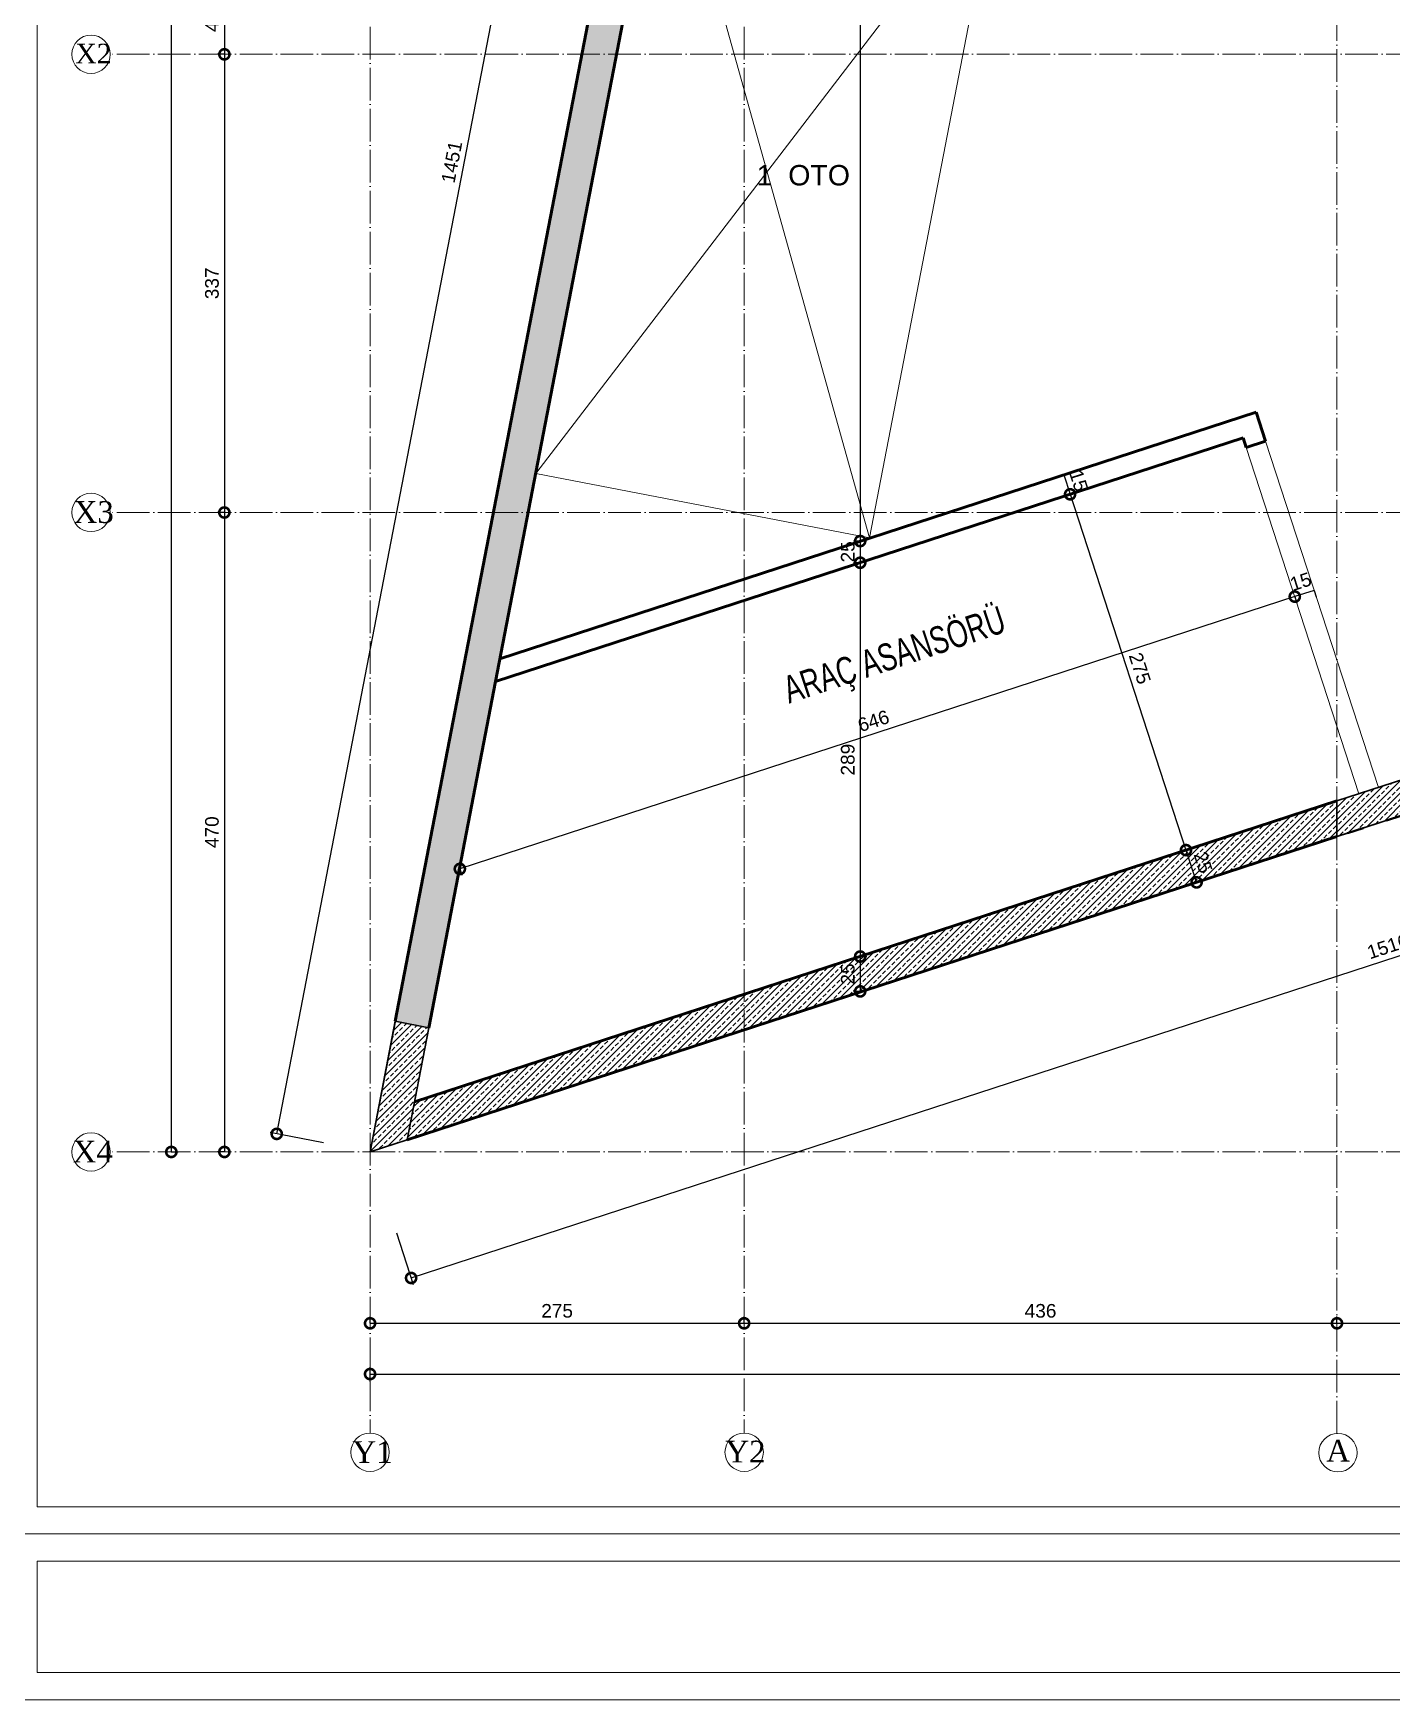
# Model space of a CAD drawing. Header units: millimetres. Extents: x 7519 to 33116, y -1769 to 3101.
# Drawn here: x 13776 to 14774, y 562 to 1787 of the extents above; entities that cross this region are included whole.
import ezdxf

# ---------------------------------------------------------------- set-up
doc = ezdxf.new("R2010")
doc.units = ezdxf.units.MM
doc.linetypes.add('ACAD_ISO03W100', pattern=[30, 12, -18])
doc.linetypes.add('ACAD_ISO04W100', pattern=[30, 24, -3, 0, -3])
for name, color, linetype, lineweight in [('duvar', 145, 'Continuous', 53), ('iç ölçü x', 20, 'Continuous', 9), ('kolon', 1, 'Continuous', 30), ('t tarama', 250, 'Continuous', 18), ('tarama', 157, 'Continuous', 15), ('çizgi', 234, 'Continuous', 9)]:
    doc.layers.add(name, color=color, linetype=linetype, lineweight=lineweight)
doc.layers.add('kapı pen', color=4, linetype='Continuous')
doc.styles.add('ARIAL', font='arial.ttf', dxfattribs={"height": 10})
doc.styles.get("Standard").update_dxf_attribs({"font": 'arial.ttf'})
doc.styles.add('TÜRKÇE', font='times.ttf')
doc.dimstyles.new('KESİT', dxfattribs={"dimscale": 0, "dimtxt": 10, "dimasz": 15, "dimexe": 5, "dimexo": 5, "dimgap": 4, "dimtad": 1, "dimdec": 0, "dimdsep": 46, "dimtxsty": 'ARIAL', "dimblk": 'DOTSMALL', "dimcen": -2, "dimclrd": 256, "dimclre": 8, "dimclrt": 4, "dimadec": 0, "dimazin": 0, "dimtfac": 0.533333, "dimtdec": 0, "dimtix": 1, "dimtmove": 2, "dimatfit": 3, "dimldrblk": 'DOTSMALL', "dimfxl": 35, "dimfxlon": 1, "dimtolj": 1, "dimarcsym": 0})
pattern_1 = [(45, (-20204.8364, 0), (-4.4901281, 4.4901281), []), (45, (-20200.346, 0), (-4.4901281, 4.4901281), [3.175, -1.5875])]

# ---------------------------------------------------------------- blocks, each defined once
blk = doc.blocks.new('_DotSmall')
at = {"color": 0, "linetype": 'ByBlock', "const_width": 0.5}
blk.add_lwpolyline([(-0.0625, 0, 1), (0.0625, 0, 1)], format="xyb", close=True, dxfattribs=at)
blk = doc.blocks.new('*D175')
at = {"layer": 'Defpoints', "color": 0, "transparency": 16777216}
for p in [(14380.2, 2288.1), (14383.4, 1413.7), (14383.8, 1413.7)]:
    blk.add_point(p, dxfattribs=at)
at = {"layer": 'iç ölçü x', "color": 8, "lineweight": -2, "transparency": 16777216}
for p, q in [((14383.4, 2288.1), (14388.4, 2288.1)), ((14383.4, 1413.7), (14378.4, 1413.7))]:
    blk.add_line(p, q, dxfattribs=at)
at = {"layer": 'iç ölçü x', "lineweight": -2, "transparency": 16777216}
blk.add_line((14383.4, 2288.1), (14383.4, 1413.7), dxfattribs=at)
at = {"layer": 'iç ölçü x', "lineweight": -2, "transparency": 16777216, "xscale": 15, "yscale": 15, "zscale": 15}
for p, rotation in [((14383.4, 2288.1), 90), ((14383.4, 1413.7), 270)]:
    blk.add_blockref('_DotSmall', p, dxfattribs=dict(at, rotation=rotation))
at = {"layer": 'iç ölçü x', "color": 4, "transparency": 16777216, "insert": (14374.3, 1850.9), "char_height": 10, "attachment_point": 5, "rotation": 90, "style": 'ARIAL'}
blk.add_mtext('\\A1;874', dxfattribs=at)
blk = doc.blocks.new('*D176')
at = {"layer": 'Defpoints', "color": 0, "transparency": 16777216}
for p in [(14383.8, 1413.7), (14383.4, 1397.8), (14383.4, 1397.8)]:
    blk.add_point(p, dxfattribs=at)
at = {"layer": 'iç ölçü x', "color": 8, "lineweight": -2, "transparency": 16777216}
for p, q in [((14383.4, 1413.7), (14378.4, 1413.7)), ((14383.4, 1397.8), (14378.4, 1397.8))]:
    blk.add_line(p, q, dxfattribs=at)
at = {"layer": 'iç ölçü x', "lineweight": -2, "transparency": 16777216}
blk.add_line((14383.4, 1413.7), (14383.4, 1397.8), dxfattribs=at)
at = {"layer": 'iç ölçü x', "color": 4, "transparency": 16777216, "insert": (14374.3, 1405.8), "char_height": 10, "attachment_point": 5, "rotation": 90, "style": 'ARIAL'}
blk.add_mtext('\\A1;25', dxfattribs=at)
blk = doc.blocks.new('*D177')
at = {"layer": 'Defpoints', "color": 0, "transparency": 16777216}
for p in [(14383.4, 1397.8), (14382.9, 1108.4), (14383.4, 1108.4)]:
    blk.add_point(p, dxfattribs=at)
at = {"layer": 'iç ölçü x', "color": 8, "lineweight": -2, "transparency": 16777216}
for p, q in [((14383.4, 1397.8), (14378.4, 1397.8)), ((14383.4, 1108.4), (14388.4, 1108.4))]:
    blk.add_line(p, q, dxfattribs=at)
at = {"layer": 'iç ölçü x', "lineweight": -2, "transparency": 16777216}
blk.add_line((14383.4, 1397.8), (14383.4, 1108.4), dxfattribs=at)
at = {"layer": 'iç ölçü x', "lineweight": -2, "transparency": 16777216, "xscale": 15, "yscale": 15, "zscale": 15}
for p, rotation in [((14383.4, 1397.8), 90), ((14383.4, 1108.4), 270)]:
    blk.add_blockref('_DotSmall', p, dxfattribs=dict(at, rotation=rotation))
at = {"layer": 'iç ölçü x', "color": 4, "transparency": 16777216, "insert": (14374.3, 1253.1), "char_height": 10, "attachment_point": 5, "rotation": 90, "style": 'ARIAL'}
blk.add_mtext('\\A1;289', dxfattribs=at)
blk = doc.blocks.new('*D178')
at = {"layer": 'Defpoints', "color": 0, "transparency": 16777216}
for p in [(14382.9, 1108.4), (14383.4, 1082.8), (14384.9, 1082.8)]:
    blk.add_point(p, dxfattribs=at)
at = {"layer": 'iç ölçü x', "color": 8, "lineweight": -2, "transparency": 16777216}
for p, q in [((14383.4, 1108.4), (14388.4, 1108.4)), ((14383.4, 1082.8), (14378.4, 1082.8))]:
    blk.add_line(p, q, dxfattribs=at)
at = {"layer": 'iç ölçü x', "lineweight": -2, "transparency": 16777216}
blk.add_line((14383.4, 1108.4), (14383.4, 1082.8), dxfattribs=at)
at = {"layer": 'iç ölçü x', "lineweight": -2, "transparency": 16777216, "xscale": 15, "yscale": 15, "zscale": 15}
for p, rotation in [((14383.4, 1108.4), 90), ((14383.4, 1082.8), 270)]:
    blk.add_blockref('_DotSmall', p, dxfattribs=dict(at, rotation=rotation))
at = {"layer": 'iç ölçü x', "color": 4, "transparency": 16777216, "insert": (14374.3, 1095.6), "char_height": 10, "attachment_point": 5, "rotation": 90, "style": 'ARIAL'}
blk.add_mtext('\\A1;25', dxfattribs=at)
blk = doc.blocks.new('*D194')
at = {"layer": 'Defpoints', "color": 0, "transparency": 16777216}
for p in [(14530.4, 1461.5), (14535, 1447.2), (14537.7, 1448.1)]:
    blk.add_point(p, dxfattribs=at)
at = {"layer": 'iç ölçü x', "color": 8, "lineweight": -2, "transparency": 16777216}
for p, q in [((14533.1, 1462.4), (14537.8, 1463.9)), ((14537.7, 1448.1), (14542.5, 1449.7))]:
    blk.add_line(p, q, dxfattribs=at)
at = {"layer": 'iç ölçü x', "lineweight": -2, "transparency": 16777216}
blk.add_line((14533.1, 1462.4), (14537.7, 1448.1), dxfattribs=at)
at = {"layer": 'iç ölçü x', "color": 4, "transparency": 16777216, "insert": (14544, 1458.1), "char_height": 10, "attachment_point": 5, "rotation": 288.0531, "style": 'ARIAL'}
blk.add_mtext('\\A1;15', dxfattribs=at)
blk = doc.blocks.new('*D195')
at = {"layer": 'Defpoints', "color": 0, "transparency": 16777216}
for p in [(14535, 1447.2), (14622.9, 1186.6), (14622.9, 1186.6)]:
    blk.add_point(p, dxfattribs=at)
at = {"layer": 'iç ölçü x', "color": 8, "lineweight": -2, "transparency": 16777216}
for p, q in [((14537.7, 1448.1), (14542.5, 1449.7)), ((14622.9, 1186.6), (14627.7, 1188.2))]:
    blk.add_line(p, q, dxfattribs=at)
at = {"layer": 'iç ölçü x', "lineweight": -2, "transparency": 16777216}
blk.add_line((14537.7, 1448.1), (14622.9, 1186.6), dxfattribs=at)
at = {"layer": 'iç ölçü x', "lineweight": -2, "transparency": 16777216, "xscale": 15, "yscale": 15, "zscale": 15}
for p, rotation in [((14537.7, 1448.1), 108.0530983270383), ((14622.9, 1186.6), 288.0530983270383)]:
    blk.add_blockref('_DotSmall', p, dxfattribs=dict(at, rotation=rotation))
at = {"layer": 'iç ölçü x', "color": 4, "transparency": 16777216, "insert": (14589, 1320.2), "char_height": 10, "attachment_point": 5, "rotation": 288.0531, "style": 'ARIAL'}
blk.add_mtext('\\A1;275', dxfattribs=at)
blk = doc.blocks.new('*D196')
at = {"layer": 'Defpoints', "color": 0, "transparency": 16777216}
for p in [(14622.9, 1186.6), (14630.7, 1162.9), (14630.7, 1162.9)]:
    blk.add_point(p, dxfattribs=at)
at = {"layer": 'iç ölçü x', "color": 8, "lineweight": -2, "transparency": 16777216}
for p, q in [((14622.9, 1186.6), (14627.7, 1188.2)), ((14630.7, 1162.9), (14625.9, 1161.3))]:
    blk.add_line(p, q, dxfattribs=at)
at = {"layer": 'iç ölçü x', "lineweight": -2, "transparency": 16777216}
blk.add_line((14622.9, 1186.6), (14630.7, 1162.9), dxfattribs=at)
at = {"layer": 'iç ölçü x', "lineweight": -2, "transparency": 16777216, "xscale": 15, "yscale": 15, "zscale": 15}
for p, rotation in [((14622.9, 1186.6), 108.0530983270383), ((14630.7, 1162.9), 288.0530983270383)]:
    blk.add_blockref('_DotSmall', p, dxfattribs=dict(at, rotation=rotation))
at = {"layer": 'iç ölçü x', "color": 4, "transparency": 16777216, "insert": (14635.5, 1177.6), "char_height": 10, "attachment_point": 5, "rotation": 288.0531, "style": 'ARIAL'}
blk.add_mtext('\\A1;25', dxfattribs=at)
blk = doc.blocks.new('*D197')
at = {"layer": 'Defpoints', "color": 0, "transparency": 16777216}
for p in [(14702.7, 1373.6), (14702.9, 1372.9), (14716.9, 1378.3)]:
    blk.add_point(p, dxfattribs=at)
at = {"layer": 'iç ölçü x', "lineweight": -2, "transparency": 16777216}
blk.add_line((14717.2, 1377.5), (14702.9, 1372.9), dxfattribs=at)
at = {"layer": 'iç ölçü x', "color": 8, "lineweight": -2, "transparency": 16777216}
for p, q in [((14702.9, 1372.9), (14704.4, 1368.1)), ((14717.2, 1377.5), (14718.7, 1372.8))]:
    blk.add_line(p, q, dxfattribs=at)
at = {"layer": 'iç ölçü x', "color": 4, "transparency": 16777216, "insert": (14707.2, 1383.9), "char_height": 10, "attachment_point": 5, "rotation": 18.0531, "style": 'ARIAL'}
blk.add_mtext('\\A1;15', dxfattribs=at)
blk = doc.blocks.new('*D198')
at = {"layer": 'Defpoints', "color": 0, "transparency": 16777216}
for p in [(14702.7, 1373.6), (14088.9, 1173.4), (14089.1, 1172.8)]:
    blk.add_point(p, dxfattribs=at)
at = {"layer": 'iç ölçü x', "lineweight": -2, "transparency": 16777216}
blk.add_line((14702.9, 1372.9), (14089.1, 1172.8), dxfattribs=at)
at = {"layer": 'iç ölçü x', "color": 8, "lineweight": -2, "transparency": 16777216}
for p, q in [((14702.9, 1372.9), (14704.4, 1368.1)), ((14089.1, 1172.8), (14090.6, 1168.1))]:
    blk.add_line(p, q, dxfattribs=at)
at = {"layer": 'iç ölçü x', "lineweight": -2, "transparency": 16777216, "xscale": 15, "yscale": 15, "zscale": 15}
for p, rotation in [((14702.9, 1372.9), 18.053098327038), ((14089.1, 1172.8), 198.053098327038)]:
    blk.add_blockref('_DotSmall', p, dxfattribs=dict(at, rotation=rotation))
at = {"layer": 'iç ölçü x', "color": 4, "transparency": 16777216, "insert": (14393.2, 1281.5), "char_height": 10, "attachment_point": 5, "rotation": 18.0531, "style": 'ARIAL'}
blk.add_mtext('\\A1;646', dxfattribs=at)
blk = doc.blocks.new('*D199')
at = {"layer": 'Defpoints', "color": 0, "transparency": 16777216}
for p in [(15464.8, 1434.7), (15495, 1342.1), (14023.1, 964.8)]:
    blk.add_point(p, dxfattribs=at)
at = {"layer": 'iç ölçü x', "color": 8, "lineweight": -2, "transparency": 16777216}
for p, q in [((15484.2, 1375.3), (15496.6, 1337.3)), ((14042.5, 905.4), (14054.9, 867.4))]:
    blk.add_line(p, q, dxfattribs=at)
at = {"layer": 'iç ölçü x', "lineweight": -2, "transparency": 16777216}
blk.add_line((14053.3, 872.2), (15495, 1342.1), dxfattribs=at)
at = {"layer": 'iç ölçü x', "lineweight": -2, "transparency": 16777216, "xscale": 15, "yscale": 15, "zscale": 15}
for p, rotation in [((15495, 1342.1), 18.05309832703866), ((14053.3, 872.2), 198.0530983270387)]:
    blk.add_blockref('_DotSmall', p, dxfattribs=dict(at, rotation=rotation))
at = {"layer": 'iç ölçü x', "color": 4, "transparency": 16777216, "insert": (14771.3, 1115.8), "char_height": 10, "attachment_point": 5, "rotation": 18.0531, "style": 'ARIAL'}
blk.add_mtext('\\A1;1516', dxfattribs=at)
blk = doc.blocks.new('*D206')
at = {"layer": 'Defpoints', "color": 0, "transparency": 16777216}
for p in [(14229.7, 2403.1), (14298.3, 2389.8), (14023.1, 964.8)]:
    blk.add_point(p, dxfattribs=at)
at = {"layer": 'iç ölçü x', "lineweight": -2, "transparency": 16777216}
blk.add_line((13954.5, 978.1), (14229.7, 2403.1), dxfattribs=at)
at = {"layer": 'iç ölçü x', "color": 8, "lineweight": -2, "transparency": 16777216}
for p, q in [((14264.1, 2396.4), (14224.8, 2404)), ((13988.9, 971.5), (13949.6, 979))]:
    blk.add_line(p, q, dxfattribs=at)
at = {"layer": 'iç ölçü x', "lineweight": -2, "transparency": 16777216, "xscale": 15, "yscale": 15, "zscale": 15}
for p, rotation in [((14229.7, 2403.1), 79.06970946098961), ((13954.5, 978.1), 259.0697094609896)]:
    blk.add_blockref('_DotSmall', p, dxfattribs=dict(at, rotation=rotation))
at = {"layer": 'iç ölçü x', "color": 4, "transparency": 16777216, "insert": (14083.2, 1692.3), "char_height": 10, "attachment_point": 5, "rotation": 79.0697, "style": 'ARIAL'}
blk.add_mtext('\\A1;1451', dxfattribs=at)
blk = doc.blocks.new('*D213')
at = {"layer": 'Defpoints', "color": 0, "transparency": 16777216}
for p in [(15629.2, 801.6), (14023.1, 791.1), (15629.2, 791.1)]:
    blk.add_point(p, dxfattribs=at)
at = {"layer": 'iç ölçü x', "color": 8, "lineweight": -2, "transparency": 16777216}
for p, q in [((14023.1, 796.1), (14023.1, 806.6)), ((15629.2, 796.1), (15629.2, 806.6))]:
    blk.add_line(p, q, dxfattribs=at)
at = {"layer": 'iç ölçü x', "lineweight": -2, "transparency": 16777216}
blk.add_line((14023.1, 801.6), (15629.2, 801.6), dxfattribs=at)
at = {"layer": 'iç ölçü x', "lineweight": -2, "transparency": 16777216, "xscale": 15, "yscale": 15, "zscale": 15, "rotation": 180}
blk.add_blockref('_DotSmall', (14023.1, 801.6), dxfattribs=at)
at = {"layer": 'iç ölçü x', "lineweight": -2, "transparency": 16777216, "xscale": 15, "yscale": 15, "zscale": 15}
blk.add_blockref('_DotSmall', (15629.2, 801.6), dxfattribs=at)
at = {"layer": 'iç ölçü x', "color": 4, "transparency": 16777216, "insert": (14826.1, 810.7), "char_height": 10, "attachment_point": 5, "style": 'ARIAL'}
blk.add_mtext('\\A1;1606', dxfattribs=at)
blk = doc.blocks.new('*D214')
at = {"layer": 'Defpoints', "color": 0, "transparency": 16777216}
for p in [(13900.2, 2832.9), (13874.4, 964.8), (13877, 964.8)]:
    blk.add_point(p, dxfattribs=at)
at = {"layer": 'iç ölçü x', "color": 8, "lineweight": -2, "transparency": 16777216}
for p, q in [((13895.2, 2832.9), (13872, 2832.9)), ((13877, 964.8), (13882, 964.8))]:
    blk.add_line(p, q, dxfattribs=at)
at = {"layer": 'iç ölçü x', "lineweight": -2, "transparency": 16777216}
blk.add_line((13877, 2832.9), (13877, 964.8), dxfattribs=at)
at = {"layer": 'iç ölçü x', "lineweight": -2, "transparency": 16777216, "xscale": 15, "yscale": 15, "zscale": 15}
for p, rotation in [((13877, 2832.9), 90), ((13877, 964.8), 270)]:
    blk.add_blockref('_DotSmall', p, dxfattribs=dict(at, rotation=rotation))
at = {"layer": 'iç ölçü x', "color": 4, "transparency": 16777216, "insert": (13867.9, 1898.9), "char_height": 10, "attachment_point": 5, "rotation": 90, "style": 'ARIAL'}
blk.add_mtext('\\A1;1868', dxfattribs=at)
blk = doc.blocks.new('*D235')
at = {"layer": 'Defpoints', "color": 0, "transparency": 16777216}
for p in [(13916, 1819.7), (13916, 1771.4), (13916, 1771.4)]:
    blk.add_point(p, dxfattribs=at)
at = {"layer": 'iç ölçü x', "color": 8, "lineweight": -2, "transparency": 16777216}
for p, q in [((13916, 1819.7), (13911, 1819.7)), ((13916, 1771.4), (13911, 1771.4))]:
    blk.add_line(p, q, dxfattribs=at)
at = {"layer": 'iç ölçü x', "lineweight": -2, "transparency": 16777216}
blk.add_line((13916, 1819.7), (13916, 1771.4), dxfattribs=at)
at = {"layer": 'iç ölçü x', "lineweight": -2, "transparency": 16777216, "xscale": 15, "yscale": 15, "zscale": 15}
for p, rotation in [((13916, 1819.7), 90), ((13916, 1771.4), 270)]:
    blk.add_blockref('_DotSmall', p, dxfattribs=dict(at, rotation=rotation))
at = {"layer": 'iç ölçü x', "color": 4, "transparency": 16777216, "insert": (13906.9, 1795.6), "char_height": 10, "attachment_point": 5, "rotation": 90, "style": 'ARIAL'}
blk.add_mtext('\\A1;48', dxfattribs=at)
blk = doc.blocks.new('*D236')
at = {"layer": 'Defpoints', "color": 0, "transparency": 16777216}
for p in [(13916, 1771.4), (13916, 1434.7), (13916, 1434.7)]:
    blk.add_point(p, dxfattribs=at)
at = {"layer": 'iç ölçü x', "color": 8, "lineweight": -2, "transparency": 16777216}
for p, q in [((13916, 1771.4), (13911, 1771.4)), ((13916, 1434.7), (13911, 1434.7))]:
    blk.add_line(p, q, dxfattribs=at)
at = {"layer": 'iç ölçü x', "lineweight": -2, "transparency": 16777216}
blk.add_line((13916, 1771.4), (13916, 1434.7), dxfattribs=at)
at = {"layer": 'iç ölçü x', "lineweight": -2, "transparency": 16777216, "xscale": 15, "yscale": 15, "zscale": 15}
for p, rotation in [((13916, 1771.4), 90), ((13916, 1434.7), 270)]:
    blk.add_blockref('_DotSmall', p, dxfattribs=dict(at, rotation=rotation))
at = {"layer": 'iç ölçü x', "color": 4, "transparency": 16777216, "insert": (13906.9, 1603.1), "char_height": 10, "attachment_point": 5, "rotation": 90, "style": 'ARIAL'}
blk.add_mtext('\\A1;337', dxfattribs=at)
blk = doc.blocks.new('*D237')
at = {"layer": 'Defpoints', "color": 0, "transparency": 16777216}
for p in [(13916, 1434.7), (13916, 964.8), (13916, 964.8)]:
    blk.add_point(p, dxfattribs=at)
at = {"layer": 'iç ölçü x', "color": 8, "lineweight": -2, "transparency": 16777216}
for p, q in [((13916, 1434.7), (13911, 1434.7)), ((13916, 964.8), (13911, 964.8))]:
    blk.add_line(p, q, dxfattribs=at)
at = {"layer": 'iç ölçü x', "lineweight": -2, "transparency": 16777216}
blk.add_line((13916, 1434.7), (13916, 964.8), dxfattribs=at)
at = {"layer": 'iç ölçü x', "lineweight": -2, "transparency": 16777216, "xscale": 15, "yscale": 15, "zscale": 15}
for p, rotation in [((13916, 1434.7), 90), ((13916, 964.8), 270)]:
    blk.add_blockref('_DotSmall', p, dxfattribs=dict(at, rotation=rotation))
at = {"layer": 'iç ölçü x', "color": 4, "transparency": 16777216, "insert": (13906.9, 1199.8), "char_height": 10, "attachment_point": 5, "rotation": 90, "style": 'ARIAL'}
blk.add_mtext('\\A1;470', dxfattribs=at)
blk = doc.blocks.new('*D238')
at = {"layer": 'Defpoints', "color": 0, "transparency": 16777216}
for p in [(14023.1, 838.2), (14298.1, 838.9), (14298.1, 838.2)]:
    blk.add_point(p, dxfattribs=at)
at = {"layer": 'iç ölçü x', "color": 8, "lineweight": -2, "transparency": 16777216}
for p, q in [((14023.1, 838.9), (14023.1, 843.9)), ((14298.1, 838.9), (14298.1, 843.9))]:
    blk.add_line(p, q, dxfattribs=at)
at = {"layer": 'iç ölçü x', "lineweight": -2, "transparency": 16777216}
blk.add_line((14023.1, 838.9), (14298.1, 838.9), dxfattribs=at)
at = {"layer": 'iç ölçü x', "lineweight": -2, "transparency": 16777216, "xscale": 15, "yscale": 15, "zscale": 15, "rotation": 180}
blk.add_blockref('_DotSmall', (14023.1, 838.9), dxfattribs=at)
at = {"layer": 'iç ölçü x', "lineweight": -2, "transparency": 16777216, "xscale": 15, "yscale": 15, "zscale": 15}
blk.add_blockref('_DotSmall', (14298.1, 838.9), dxfattribs=at)
at = {"layer": 'iç ölçü x', "color": 4, "transparency": 16777216, "insert": (14160.6, 848), "char_height": 10, "attachment_point": 5, "style": 'ARIAL'}
blk.add_mtext('\\A1;275', dxfattribs=at)
blk = doc.blocks.new('*D239')
at = {"layer": 'Defpoints', "color": 0, "transparency": 16777216}
for p in [(14298.1, 838.2), (14733.9, 838.9), (14733.9, 838.9)]:
    blk.add_point(p, dxfattribs=at)
at = {"layer": 'iç ölçü x', "color": 8, "lineweight": -2, "transparency": 16777216}
for p, q in [((14298.1, 838.9), (14298.1, 843.9)), ((14733.9, 838.9), (14733.9, 843.9))]:
    blk.add_line(p, q, dxfattribs=at)
at = {"layer": 'iç ölçü x', "lineweight": -2, "transparency": 16777216}
blk.add_line((14298.1, 838.9), (14733.9, 838.9), dxfattribs=at)
at = {"layer": 'iç ölçü x', "lineweight": -2, "transparency": 16777216, "xscale": 15, "yscale": 15, "zscale": 15, "rotation": 180}
blk.add_blockref('_DotSmall', (14298.1, 838.9), dxfattribs=at)
at = {"layer": 'iç ölçü x', "lineweight": -2, "transparency": 16777216, "xscale": 15, "yscale": 15, "zscale": 15}
blk.add_blockref('_DotSmall', (14733.9, 838.9), dxfattribs=at)
at = {"layer": 'iç ölçü x', "color": 4, "transparency": 16777216, "insert": (14516, 848), "char_height": 10, "attachment_point": 5, "style": 'ARIAL'}
blk.add_mtext('\\A1;436', dxfattribs=at)
blk = doc.blocks.new('*D240')
at = {"layer": 'Defpoints', "color": 0, "transparency": 16777216}
for p in [(14733.9, 838.9), (14988.9, 838.9), (14988.9, 838.9)]:
    blk.add_point(p, dxfattribs=at)
at = {"layer": 'iç ölçü x', "color": 8, "lineweight": -2, "transparency": 16777216}
for p, q in [((14733.9, 838.9), (14733.9, 843.9)), ((14988.9, 838.9), (14988.9, 843.9))]:
    blk.add_line(p, q, dxfattribs=at)
at = {"layer": 'iç ölçü x', "lineweight": -2, "transparency": 16777216}
blk.add_line((14733.9, 838.9), (14988.9, 838.9), dxfattribs=at)
at = {"layer": 'iç ölçü x', "lineweight": -2, "transparency": 16777216, "xscale": 15, "yscale": 15, "zscale": 15, "rotation": 180}
blk.add_blockref('_DotSmall', (14733.9, 838.9), dxfattribs=at)
at = {"layer": 'iç ölçü x', "lineweight": -2, "transparency": 16777216, "xscale": 15, "yscale": 15, "zscale": 15}
blk.add_blockref('_DotSmall', (14988.9, 838.9), dxfattribs=at)
at = {"layer": 'iç ölçü x', "color": 4, "transparency": 16777216, "insert": (14861.4, 848), "char_height": 10, "attachment_point": 5, "style": 'ARIAL'}
blk.add_mtext('\\A1;255', dxfattribs=at)
blk = doc.blocks.new('A$C035B695E')
at = {"layer": 'tarama'}
for p, q in [((0, 0), (250, -500)), ((0, -500), (250, 0))]:
    blk.add_line(p, q, dxfattribs=at)
blk.add_lwpolyline([(0, -500), (250, -500), (250, 0), (0, 0)], close=True, dxfattribs=at)

msp = doc.modelspace()

# ---------------------------------------------------------------- hatches: boundary and pattern name
at = {"layer": 't tarama'}
h = msp.add_hatch(dxfattribs=at)
h.set_pattern_fill('ANSI33', color=256)
h.paths.add_polyline_path([(14213.667, 1819.703), (14188.205, 1819.703), (14041.652, 1060.825), (14066.199, 1056.085), (14115.317, 1310.426)])
h = msp.add_hatch(dxfattribs=at)
h.set_pattern_fill('ANSI33', color=256)
h.set_pattern_definition(pattern_1)
h.paths.add_polyline_path([(14783.897, 1239.107), (14733.897, 1222.81), (14733.897, 1196.515), (14783.897, 1212.812)])
h = msp.add_hatch(dxfattribs=at)
h.set_pattern_fill('ANSI33', color=256)
h.paths.add_polyline_path([(14733.897, 1196.515), (14733.897, 1222.81), (14298.116, 1080.769), (14298.116, 1054.475)])
h.paths.add_polyline_path([(14384.692, 1085.391), (14384.692, 1105.93), (14364.085, 1105.93), (14364.085, 1085.391)], flags=24)
h.paths.add_polyline_path([(14622.446, 1184.058), (14628.811, 1164.53), (14648.403, 1170.916), (14642.038, 1190.444)], flags=24)
h = msp.add_hatch(dxfattribs=at)
h.set_pattern_fill('ANSI33', color=256)
h.paths.add_polyline_path([(14298.116, 1054.475), (14298.116, 1080.769), (14055.707, 1001.757), (14050.288, 973.696)])
h = msp.add_hatch(dxfattribs=at)
h.set_pattern_fill('ANSI33', color=256)
h.set_pattern_definition(pattern_1)
h.paths.add_polyline_path([(14066.199, 1056.085), (14041.652, 1060.825), (14023.116, 964.84), (14050.288, 973.696)])

# ---------------------------------------------------------------- linework, layer by layer
msp.add_line((14188.205, 1819.703), (14023.116, 964.84))
msp.add_point((14023.116, 964.84))
at = {"layer": 'duvar'}
for p, q in [((14041.652, 1060.825), (14188.205, 1819.703)), ((14115.317, 1310.426), (14213.667, 1819.703)), ((14674.48, 1508.459), (14118.568, 1327.262)), ((14674.48, 1508.459), (14681.43, 1487.138)), ((14664.867, 1489.549), (14115.317, 1310.426)), ((14664.867, 1489.549), (14667.168, 1482.489)), ((14667.168, 1482.489), (14681.43, 1487.138)), ((14066.199, 1056.085), (14115.317, 1310.426)), ((14733.897, 1222.81), (14055.707, 1001.757)), ((14733.897, 1196.515), (14050.288, 973.696))]:
    msp.add_line(p, q, dxfattribs=at)
at = {"layer": 'iç ölçü x'}
for p, q in [((14674.48, 1508.459), (14674.48, 1508.459)), ((14667.168, 1482.489), (14750.089, 1228.087)), ((14681.43, 1487.138), (14764.351, 1232.736))]:
    msp.add_line(p, q, dxfattribs=at)
for points in [[(13758.496, 684.072), (16034.439, 684.072), (16034.439, 3100.74), (13758.496, 3100.74)], [(13778.496, 704.072), (16014.439, 704.072), (16014.439, 3080.74), (13778.496, 3080.74)], [(14298.302, 2389.803), (15629.176, 2832.88), (15629.176, 2288.145), (15529.668, 2288.145), (15529.668, 1771.426), (15464.991, 1434.154), (14023.116, 964.84)], [(13758.496, 684.072), (16034.439, 684.072), (16034.439, 562.318), (13758.496, 562.318)], [(13778.496, 664.072), (16014.439, 664.072), (16014.439, 582.318), (13778.496, 582.318)]]:
    msp.add_lwpolyline(points, close=True, dxfattribs=at)
at = {"layer": 'kapı pen', "linetype": 'ACAD_ISO03W100', "lineweight": 40}
msp.add_line((16008.126, 1611.839), (14554.022, 1137.881), dxfattribs=at)
at = {"layer": 'kolon'}
for p, q in [((14733.897, 1222.81), (14783.897, 1239.107)), ((14783.897, 1212.812), (14733.897, 1196.515)), ((14041.652, 1060.825), (14066.199, 1056.085))]:
    msp.add_line(p, q, dxfattribs=at)
msp.add_lwpolyline([(14733.897, 1222.81), (14733.897, 1196.515)], dxfattribs=at)
msp.add_lwpolyline([(14066.199, 1056.085), (14041.652, 1060.825), (14023.116, 964.84), (14050.288, 973.696)], close=True, dxfattribs=at)
at = {"layer": 'çizgi', "linetype": 'ACAD_ISO04W100'}
for p, q in [((14023.116, 2995.544), (14023.116, 758.25)), ((14298.116, 2995.544), (14298.116, 758.25)), ((14733.897, 757.909), (14733.897, 2996.788)), ((15907.765, 1771.426), (13832.074, 1771.426)), ((15907.765, 1434.748), (13832.074, 1434.748)), ((15907.765, 964.84), (13832.074, 964.84))]:
    msp.add_line(p, q, dxfattribs=at)
at = {"layer": 'çizgi'}
for centre in [(13817.972, 1771.426), (13817.972, 1434.748), (13817.972, 964.84), (14023.116, 744.148), (14298.116, 744.148), (14734.619, 743.826)]:
    msp.add_circle(centre, 14.102, dxfattribs=at)

# ---------------------------------------------------------------- block references
at = {"layer": 'tarama', "rotation": 349.0697094609817}
msp.add_blockref('A$C035B695E', (14239.678, 1954.393), dxfattribs=at)

# ---------------------------------------------------------------- texts
msp.add_text('1  OTO', height=15).set_placement((14307.214, 1675.068))
at = {"width": 0.7}
msp.add_text('ARAÇ ASANSÖRÜ', height=20, rotation=18.315431, dxfattribs=at).set_placement((14331.082, 1294.218))
at = {"layer": 'çizgi', "style": 'TÜRKÇE'}
for s, height, p in [('X2', 14.4, (13806.437, 1764.761)), ('X3', 16, (13805.19, 1427.065)), ('X4', 16, (13804.429, 957.073)), ('Y1', 16, (14010.113, 736.273)), ('Y2', 16, (14284.248, 736.626)), ('A', 16, (14726.046, 737.299))]:
    msp.add_text(s, height=height, dxfattribs=at).set_placement(p)

# ---------------------------------------------------------------- dimensions: what is measured, and where the dimension line sits
at = {"layer": 'iç ölçü x'}
for base, p1, p2, angle, picture, middle in [((13876.972, 964.84), (13900.186, 2832.88), (13874.376, 964.84), 90, '*D214', (13867.866, 1898.86)), ((14383.422, 1413.703), (14380.237, 2288.145), (14383.768, 1413.703), 90, '*D175', (14374.317, 1850.924)), ((13916.033, 1771.426), (13916.033, 1819.703), (13916.033, 1771.426), 90, '*D235', (13906.927, 1795.565)), ((13916.033, 1434.748), (13916.033, 1771.426), (13916.033, 1434.748), 90, '*D236', (13906.924, 1603.087)), ((14622.938, 1186.643), (14535.047, 1447.235), (14622.938, 1186.643), 108.053098, '*D195', (14588.985, 1320.196)), ((13916.033, 964.84), (13916.033, 1434.748), (13916.033, 964.84), 90, '*D237', (13906.927, 1199.794)), ((14383.422, 1108.394), (14383.439, 1397.819), (14382.871, 1108.394), 90, '*D177', (14374.317, 1253.107)), ((14089.062, 1172.823), (14702.658, 1373.607), (14088.862, 1173.437), 18.053098, '*D198', (14393.154, 1281.517)), ((14630.686, 1162.874), (14622.938, 1186.643), (14630.686, 1162.874), 108.053098, '*D196', (14635.469, 1177.58))]:
    dim = msp.add_linear_dim(base=base, p1=p1, p2=p2, angle=angle, dimstyle='KESİT', override={"dimscale": 1}, dxfattribs=at)
    dim.commit()
    dim.dimension.update_dxf_attribs({"geometry": picture, "text_midpoint": middle})
for p1, p2, distance, picture, middle in [((14023.116, 964.84), (14298.302, 2389.803), 69.88, '*D206', (14083.156, 1692.298)), ((14530.399, 1461.496), (14535.047, 1447.235), 2.807, '*D194', (14544.049, 1458.057)), ((14023.116, 964.84), (15464.797, 1434.748), -97.488, '*D199', (14771.346, 1115.762)), ((14716.919, 1378.255), (14702.658, 1373.607), 0.747, '*D197', (14707.198, 1383.878))]:
    dim = msp.add_aligned_dim(p1=p1, p2=p2, distance=distance, dimstyle='KESİT', override={"dimscale": 1}, dxfattribs=at)
    dim.commit()
    dim.dimension.update_dxf_attribs({"geometry": picture, "text_midpoint": middle})
for base, p1, p2, picture, middle in [((14383.422, 1397.819), (14383.768, 1413.703), (14383.439, 1397.819), '*D176', (14374.317, 1405.761)), ((14383.422, 1082.776), (14382.871, 1108.394), (14384.945, 1082.776), '*D178', (14374.317, 1095.585))]:
    dim = msp.add_linear_dim(base=base, p1=p1, p2=p2, angle=90, text='25', dimstyle='KESİT', override={"dimscale": 1}, dxfattribs=at)
    dim.commit()
    dim.dimension.update_dxf_attribs({"geometry": picture, "text_midpoint": middle})
for base, p1, p2, picture, middle in [((14298.116, 838.872), (14023.116, 838.203), (14298.116, 838.203), '*D238', (14160.616, 847.978)), ((14733.897, 838.872), (14298.116, 838.203), (14733.897, 838.872), '*D239', (14516.007, 847.981)), ((14988.874, 838.872), (14733.897, 838.872), (14988.874, 838.872), '*D240', (14861.386, 847.978)), ((15629.176, 801.554), (14023.116, 791.126), (15629.176, 791.126), '*D213', (14826.146, 810.66))]:
    dim = msp.add_linear_dim(base=base, p1=p1, p2=p2, dimstyle='KESİT', override={"dimscale": 1}, dxfattribs=at)
    dim.commit()
    dim.dimension.update_dxf_attribs({"geometry": picture, "text_midpoint": middle})

doc.saveas('drawing.dxf')
